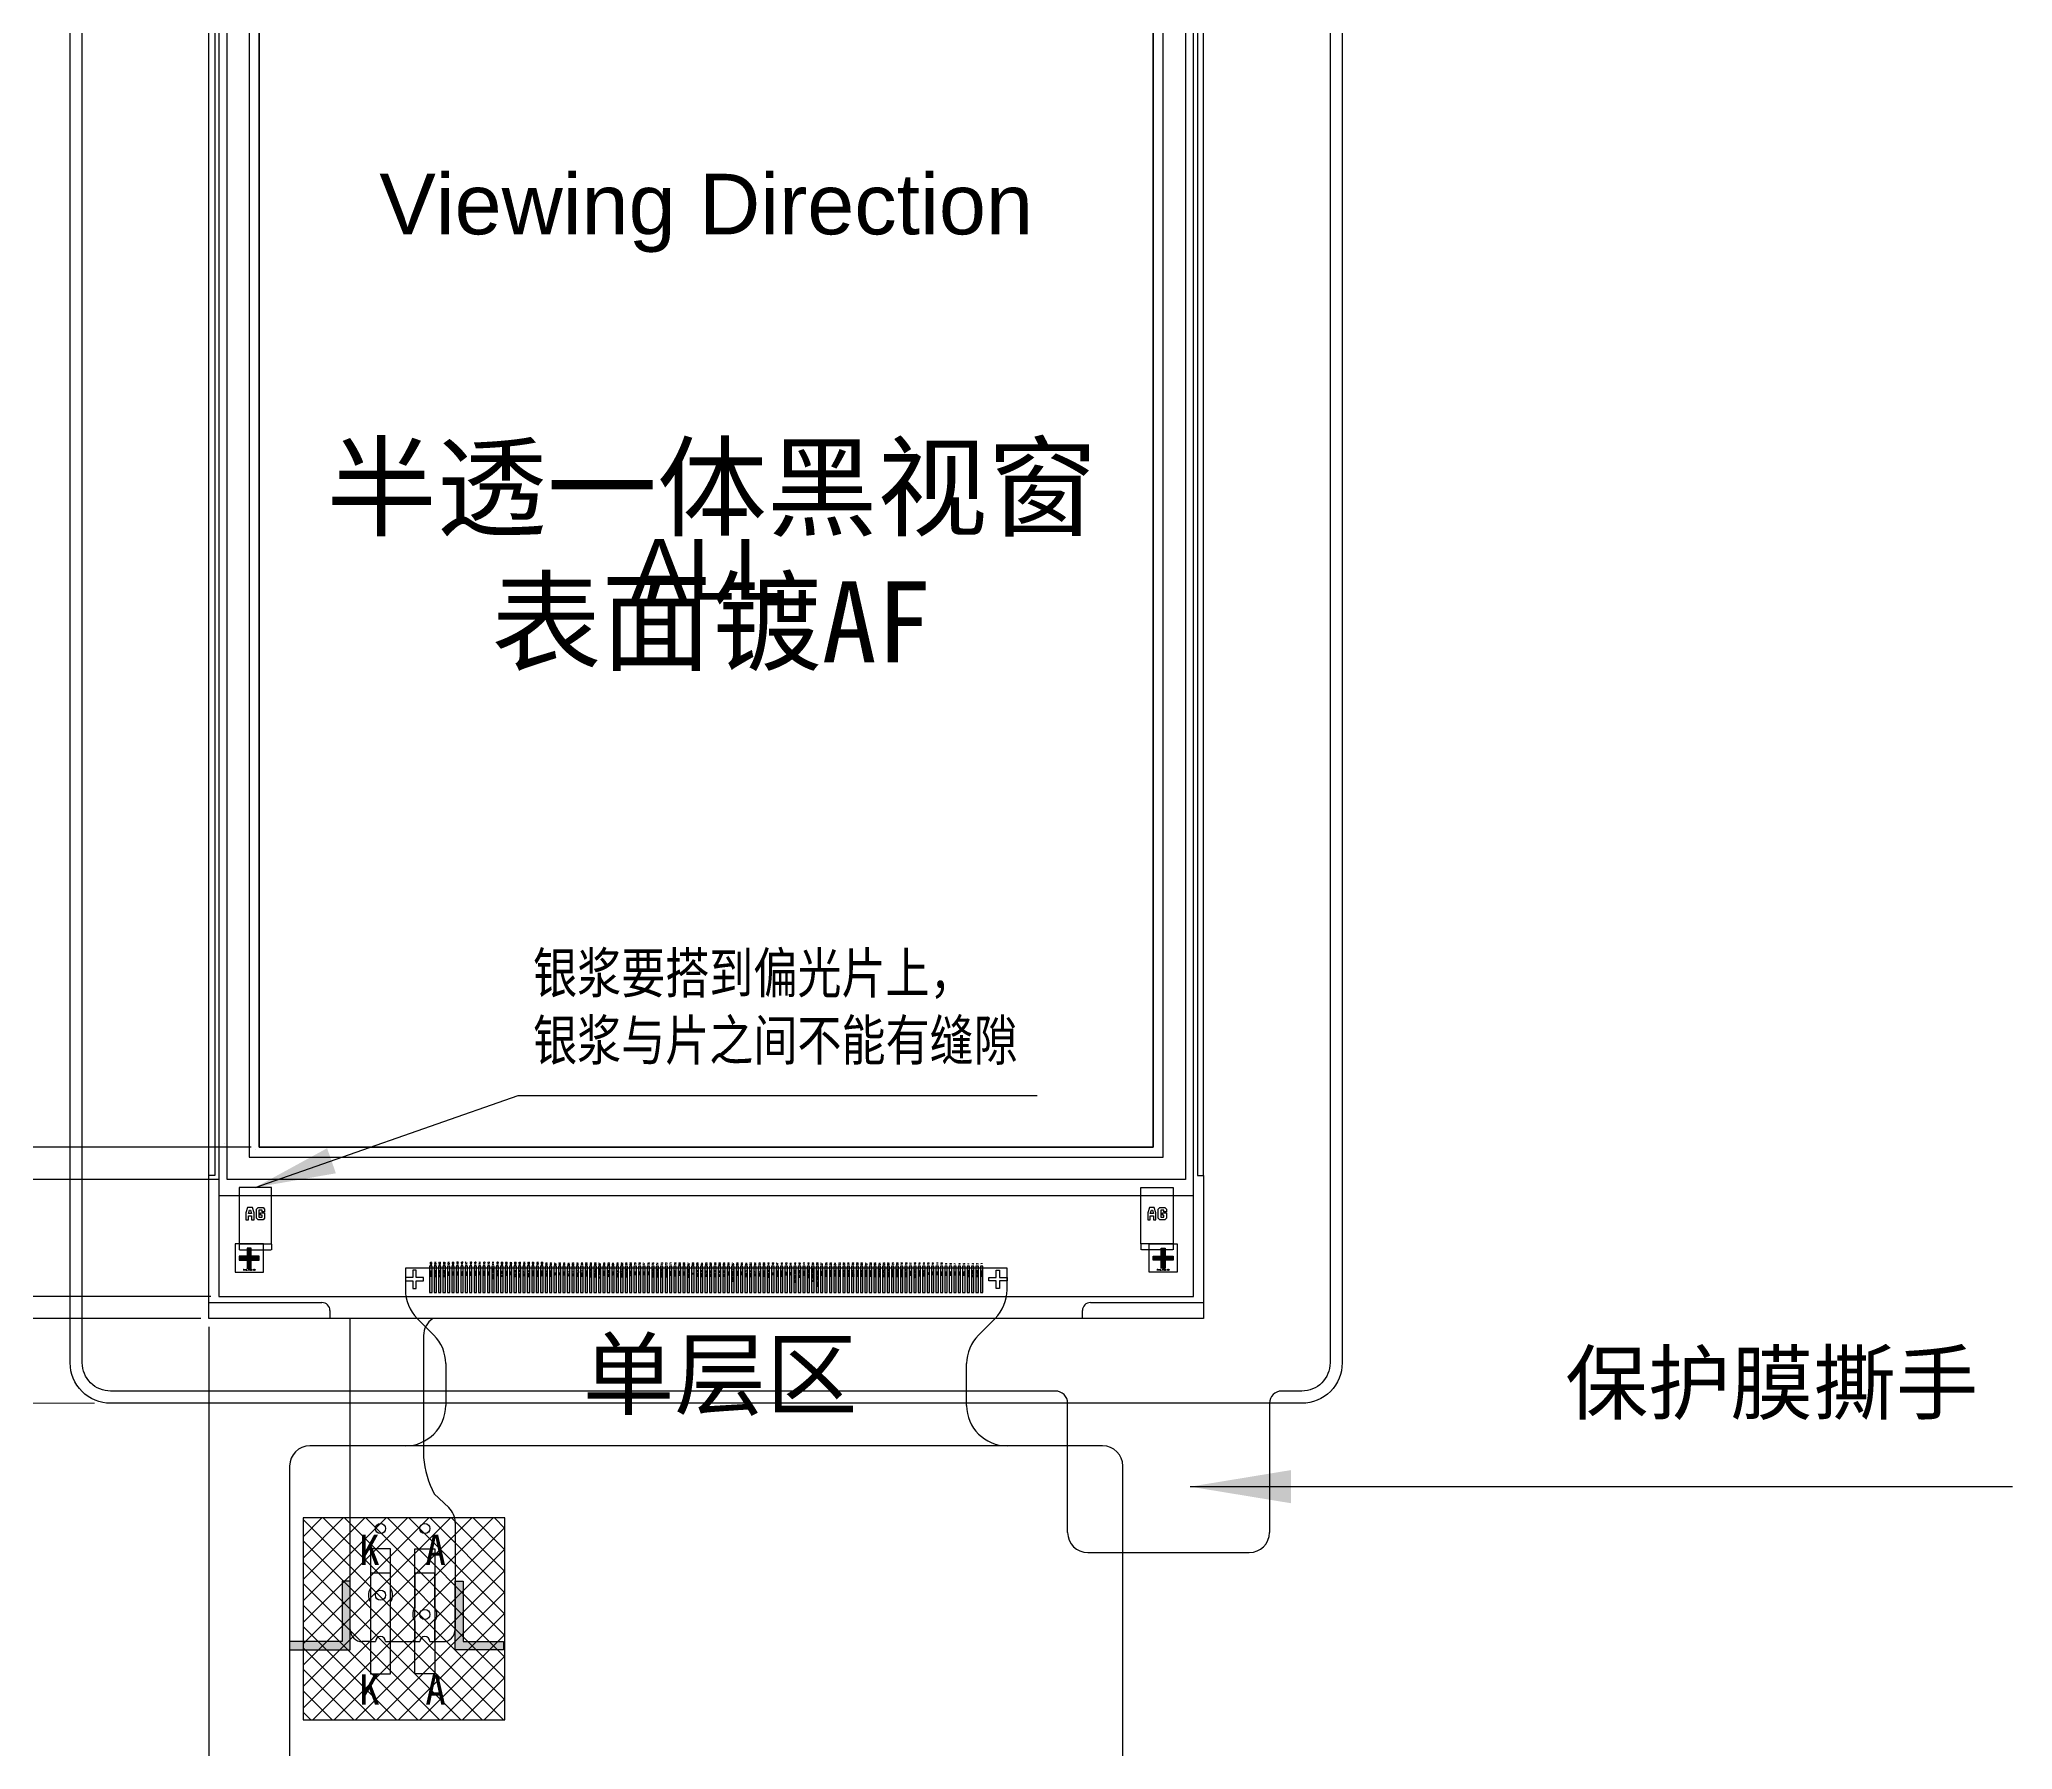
# Model space of a CAD drawing. Header units: millimetres. Extents: x 479 to 950, y -434 to -100.
# Drawn here: x 576.91 to 625.78, y -291.08 to -248.72 of the extents above; entities that cross this region are included whole.
import ezdxf

# ---------------------------------------------------------------- set-up
doc = ezdxf.new("R2010")
doc.units = ezdxf.units.MM
doc.header["$LTSCALE"] = 16.335
doc.header["$PDMODE"] = 3
doc.header["$PDSIZE"] = 0.3125
doc.layers.get('0').update_dxf_attribs({"linetype": 'CONTINUOUS'})
doc.layers.get('Defpoints').update_dxf_attribs({"linetype": 'CONTINUOUS'})
for name, color, linetype in [('2ITO.drawing', 5, 'CONTINUOUS'), ('B_47_M.drawing', 6, 'CONTINUOUS'), ('Baseline.drawing', 1, 'CONTINUOUS'), ('CF_line.drawing', 3, 'CONTINUOUS'), ('dim', 8, 'CONTINUOUS'), ('FPC', 33, 'CONTINUOUS'), ('FPC1', 30, 'CONTINUOUS'), ('GATE.drawing', 3, 'CONTINUOUS'), ('L122.drawing', 7, 'CONTINUOUS'), ('LCD', 5, 'CONTINUOUS'), ('TFT_line.drawing', 2, 'CONTINUOUS'), ('胶框', 7, 'CONTINUOUS'), ('鑫视界图框', 3, 'CONTINUOUS'), ('铁框', 142, 'CONTINUOUS')]:
    doc.layers.add(name, color=color, linetype=linetype)
doc.styles.add('Arial', font='arial.ttf', dxfattribs={"height": 3})
doc.styles.add('C-E02$0$RT', font='ROMANT.SHX')
doc.styles.get("Standard").update_dxf_attribs({"font": 'txt', "width": 0.8})
doc.styles.add('VIEW 2.5', font='', dxfattribs={"height": 2.5})
doc.styles.add('W0$254', font='simplex', dxfattribs={"width": 0.75})
doc.styles.add('宋体', font='')
doc.styles.add('宝明', font='simhei.ttf')
doc.styles.add('黑体', font='simhei.ttf')
doc.styles.get('VIEW 2.5').set_extended_font_data('SimSun')
doc.styles.get('宋体').set_extended_font_data('SimSun')
doc.dimstyles.new('ISO-25', dxfattribs={"dimtxt": 1.8, "dimasz": 2.5, "dimexe": 1.25, "dimexo": 0.625, "dimtad": 0, "dimtxsty": '宋体', "dimcen": 2.5, "dimclrd": 3, "dimclre": 3, "dimclrt": 7, "dimadec": 0, "dimazin": 0, "dimtfac": 1, "dimtmove": 0, "dimatfit": 3, "dimfxl": 1, "dimarcsym": 0})
doc.dimstyles.new('ISO-25$0', dxfattribs={"dimtxt": 1.8, "dimasz": 2, "dimexe": 0.2, "dimexo": 0.2, "dimtad": 0, "dimzin": 1, "dimdsep": 46, "dimtxsty": '宋体', "dimcen": 1.5, "dimclrd": 3, "dimclre": 3, "dimclrt": 7, "dimadec": 0, "dimazin": 0, "dimtp": 1.2, "dimtm": 1.2, "dimtfac": 1, "dimtmove": 0, "dimatfit": 3, "dimfxl": 1, "dimtolj": 1, "dimarcsym": 0})
doc.dimstyles.new('STANDARD 03$0', dxfattribs={"dimscale": 0, "dimtxt": 1.5, "dimasz": 1.3, "dimexe": 0.8, "dimexo": 0.5, "dimgap": 0.5, "dimtad": 1, "dimzin": 0, "dimdsep": 46, "dimtxsty": 'C-E02$0$RT', "dimcen": 1, "dimclrd": 3, "dimclre": 3, "dimclrt": 3, "dimadec": 0, "dimazin": 0, "dimtfac": 1, "dimtmove": 0, "dimatfit": 3, "dimfxl": 1, "dimtolj": 1, "dimtzin": 0, "dimlwd": -1, "dimarcsym": 0})
doc.dimstyles.new('VIEW 2.5', dxfattribs={"dimtxt": 1, "dimasz": 1, "dimexe": 0.5, "dimexo": 0.2, "dimgap": 0.09, "dimtad": 1, "dimdsep": 46, "dimtxsty": 'VIEW 2.5', "dimcen": 0.09, "dimclrd": 256, "dimclre": 256, "dimclrt": 256, "dimadec": 0, "dimazin": 0, "dimtp": 0.01, "dimtm": 0.01, "dimtfac": 0.6, "dimtmove": 0, "dimatfit": 0, "dimfxl": 1, "dimtolj": 1, "dimtzin": 0, "dimarcsym": 0})

# ---------------------------------------------------------------- blocks, each defined once
blk = doc.blocks.new('fpc_bump')
at = {"linetype": 'Continuous'}
h = blk.add_hatch(dxfattribs=at)
h.set_pattern_fill('DOTS', color=3, scale=0.1)
h.set_pattern_definition([(0, (0, 0), (0.003125, 0.00625), [0, -0.00625])])
h.paths.add_polyline_path([(0, 0), (0.06, 0), (0.06, 0.65), (0, 0.65)])
at = {"layer": 'TFT_line.drawing', "color": 3}
blk.add_lwpolyline([(0, 0), (0.06, 0), (0.06, 0.65), (0, 0.65), (0, 0)], close=True, dxfattribs=at)
blk = doc.blocks.new('zw$14AC')
at = {"linetype": 'Continuous'}
h = blk.add_hatch(color=4, dxfattribs=at)
h.dxf.hatch_style = 1
h.paths.add_polyline_path([(-11.567, -39.156), (-11.567, -39.256), (-11.367, -39.256), (-11.367, -39.456), (-11.267, -39.456), (-11.267, -39.256), (-11.067, -39.256), (-11.067, -39.156), (-11.267, -39.156), (-11.267, -38.956), (-11.367, -38.956), (-11.367, -39.156)])
h = blk.add_hatch(color=4, dxfattribs=at)
h.dxf.hatch_style = 1
h.paths.add_polyline_path([(11.067, -39.256), (11.067, -39.156), (11.267, -39.156), (11.267, -38.956), (11.367, -38.956), (11.367, -39.156), (11.567, -39.156), (11.567, -39.256), (11.367, -39.256), (11.367, -39.456), (11.267, -39.456), (11.267, -39.256)])
at = {"color": 4, "linetype": 'Continuous'}
for p, q in [((6.792, -37.656), (6.897, -37.656)), ((-12.067, -38.155), (-12.067, -38.155))]:
    blk.add_line(p, q, dxfattribs=at)
at = {"color": 2, "linetype": 'Continuous'}
for p, q in [((-11.567, -38.857), (-11.567, -39.003)), ((-11.557, -39.002), (-10.777, -39.002)), ((-10.767, -38.857), (-10.767, -39.003)), ((10.767, -38.857), (10.767, -39.003)), ((11.557, -39.002), (10.777, -39.002)), ((11.567, -38.857), (11.567, -39.003))]:
    blk.add_line(p, q, dxfattribs=at)
for points in [[(-11.337, -38.256), (-11.337, -38.163), (-11.257, -38.163), (-11.257, -38.256), (-11.197, -38.256), (-11.197, -38.088), (-11.237, -37.956), (-11.357, -37.956), (-11.397, -38.088), (-11.397, -38.256)], [(-11.31, -38.016), (-11.284, -38.016), (-11.258, -38.103), (-11.335, -38.103), (-11.31, -38.016), (-11.284, -38.016), (-11.258, -38.103), (-11.335, -38.103)], [(-11.037, -38.146), (-11.037, -38.086), (-10.937, -38.086), (-10.937, -38.218), (-10.975, -38.256), (-11.099, -38.256), (-11.137, -38.218), (-11.137, -37.994), (-11.099, -37.956), (-10.975, -37.956), (-10.937, -37.994), (-10.937, -38.056), (-10.997, -38.056), (-10.997, -38.018), (-10.999, -38.016), (-11.075, -38.016), (-11.077, -38.018), (-11.077, -38.194), (-11.075, -38.196), (-10.999, -38.196), (-10.997, -38.194), (-10.997, -38.146)], [(10.997, -38.256), (10.997, -38.163), (11.077, -38.163), (11.077, -38.256), (11.137, -38.256), (11.137, -38.088), (11.097, -37.956), (10.977, -37.956), (10.937, -38.088), (10.937, -38.256)], [(11.024, -38.016), (11.05, -38.016), (11.075, -38.103), (10.998, -38.103), (11.024, -38.016), (11.05, -38.016), (11.075, -38.103), (10.998, -38.103)], [(11.297, -38.146), (11.297, -38.086), (11.397, -38.086), (11.397, -38.218), (11.359, -38.256), (11.235, -38.256), (11.197, -38.218), (11.197, -37.994), (11.235, -37.956), (11.359, -37.956), (11.397, -37.994), (11.397, -38.056), (11.337, -38.056), (11.337, -38.018), (11.335, -38.016), (11.259, -38.016), (11.257, -38.018), (11.257, -38.194), (11.259, -38.196), (11.335, -38.196), (11.337, -38.194), (11.337, -38.146)]]:
    blk.add_lwpolyline(points, close=True, dxfattribs=at)
at = {"color": 4}
for points in [[(6.898, -37.666), (6.894, -37.666), (6.896, -37.656)], [(-12.057, -38.154), (-12.057, -38.158), (-12.067, -38.156)]]:
    blk.add_solid(points, dxfattribs=at)
at = {"color": 2}
for points in [[(-11.557, -39), (-11.557, -39.004), (-11.567, -39.002)], [(-10.777, -39.004), (-10.777, -39), (-10.767, -39.002)], [(10.777, -39.004), (10.777, -39), (10.767, -39.002)], [(11.557, -39), (11.557, -39.004), (11.567, -39.002)]]:
    blk.add_solid(points, dxfattribs=at)
at = {"layer": '2ITO.drawing', "color": 2}
for points in [[(-11.567, -38.856), (-10.767, -38.856), (-10.767, -37.456), (-11.567, -37.456)], [(11.567, -38.856), (10.767, -38.856), (10.767, -37.456), (11.567, -37.456)]]:
    blk.add_lwpolyline(points, close=True, dxfattribs=at)
at = {"layer": 'B_47_M.drawing', "color": 4}
for p, q in [((-11.917, -36.363), (-11.917, -36.363)), ((-11.15, -36.511), (-11.15, -36.511))]:
    blk.add_line(p, q, dxfattribs=at)
at = {"layer": 'Baseline.drawing', "color": 4}
blk.add_line((-11.067, -36.456), (-11.067, -36.456), dxfattribs=at)
for points in [[(0, 36.456), (11.067, 36.456), (11.067, -36.456), (11.067, 36.456), (-11.067, 36.456), (-11.067, -36.456), (-11.067, 36.456)], [(11.067, -36.456), (-11.067, -36.456)]]:
    blk.add_lwpolyline(points, close=True, dxfattribs=at)
at = {"layer": 'CF_line.drawing', "color": 4}
blk.add_line((-12.067, -37.656), (-12.067, -37.656), dxfattribs=at)
blk.add_lwpolyline([(12.067, -37.656), (12.067, 37.456), (-12.067, 37.456), (-12.067, -37.656)], close=True, dxfattribs=at)
at = {"layer": 'dim', "color": 6}
blk.add_lwpolyline([(11.867, -37.256), (-11.867, -37.256), (-11.867, 37.256), (11.867, 37.256)], close=True, dxfattribs=at)
at = {"layer": 'GATE.drawing', "color": 2}
blk.add_line((-11.267, -38.956), (-11.267, -38.956), dxfattribs=at)
at = {"layer": 'GATE.drawing', "color": 4}
blk.add_line((11.267, -38.956), (11.267, -38.956), dxfattribs=at)
at = {"layer": 'GATE.drawing', "color": 1}
blk.add_line((6.64, -39.856), (6.64, -39.856), dxfattribs=at)
at = {"layer": 'GATE.drawing', "color": 4}
for points in [[(-11.267, -38.956), (-11.367, -38.956), (-11.367, -39.156), (-11.567, -39.156), (-11.567, -39.256), (-11.367, -39.256), (-11.367, -39.456), (-11.267, -39.456), (-11.267, -39.256), (-11.067, -39.256), (-11.067, -39.156), (-11.267, -39.156)], [(11.267, -38.956), (11.367, -38.956), (11.367, -39.156), (11.567, -39.156), (11.567, -39.256), (11.367, -39.256), (11.367, -39.456), (11.267, -39.456), (11.267, -39.256), (11.067, -39.256), (11.067, -39.156), (11.267, -39.156)]]:
    blk.add_lwpolyline(points, close=True, dxfattribs=at)
at = {"layer": 'TFT_line.drawing', "color": 4}
for p, q in [((-11.667, -39.556), (-11.667, -39.556)), ((11.667, -39.556), (11.667, -39.556)), ((-12.067, -40.156), (-12.067, -40.156))]:
    blk.add_line(p, q, dxfattribs=at)
at = {"layer": 'TFT_line.drawing', "color": 1}
for p, q in [((-6.35, -39.406), (-6.41, -39.406)), ((-6.41, -39.406), (-6.41, -40.056)), ((-6.35, -40.056), (-6.35, -39.406)), ((-6.02, -39.406), (-6.08, -39.406)), ((-6.08, -39.406), (-6.08, -40.056)), ((-6.02, -40.056), (-6.02, -39.406)), ((-5.91, -39.406), (-5.97, -39.406)), ((-5.97, -39.406), (-5.97, -40.056)), ((-5.91, -40.056), (-5.91, -39.406)), ((-5.8, -39.406), (-5.86, -39.406)), ((-5.86, -39.406), (-5.86, -40.056)), ((-5.8, -40.056), (-5.8, -39.406)), ((5.86, -39.406), (5.8, -39.406)), ((5.8, -39.406), (5.8, -40.056)), ((5.86, -40.056), (5.86, -39.406)), ((5.97, -39.406), (5.91, -39.406)), ((5.91, -39.406), (5.91, -40.056)), ((5.97, -40.056), (5.97, -39.406)), ((6.08, -39.406), (6.02, -39.406)), ((6.02, -39.406), (6.02, -40.056)), ((6.08, -40.056), (6.08, -39.406)), ((6.41, -39.406), (6.35, -39.406)), ((6.35, -39.406), (6.35, -40.056)), ((6.41, -40.056), (6.41, -39.406)), ((-6.41, -40.056), (-6.41, -40.056)), ((-6.41, -40.056), (-6.35, -40.056)), ((-6.08, -40.056), (-6.08, -40.056)), ((-6.08, -40.056), (-6.02, -40.056)), ((-5.97, -40.056), (-5.97, -40.056)), ((-5.97, -40.056), (-5.91, -40.056)), ((-5.86, -40.056), (-5.86, -40.056)), ((-5.86, -40.056), (-5.8, -40.056)), ((5.8, -40.056), (5.8, -40.056)), ((5.8, -40.056), (5.86, -40.056)), ((5.91, -40.056), (5.91, -40.056)), ((5.91, -40.056), (5.97, -40.056)), ((6.02, -40.056), (6.02, -40.056)), ((6.02, -40.056), (6.08, -40.056)), ((6.35, -40.056), (6.41, -40.056))]:
    blk.add_line(p, q, dxfattribs=at)
at = {"layer": 'TFT_line.drawing', "color": 4}
for points in [[(12.067, -40.156), (12.067, 37.456), (-12.067, 37.456), (-12.067, -40.156)], [(-11.667, -39.556), (-10.967, -39.556), (-10.967, -38.856), (-11.667, -38.856)], [(11.667, -39.556), (10.967, -39.556), (10.967, -38.856), (11.667, -38.856)]]:
    blk.add_lwpolyline(points, close=True, dxfattribs=at)
at = {"layer": 'TFT_line.drawing', "color": 3}
for points in [[(-7, -39.688), (-7.182, -39.688), (-7.182, -39.506), (-7.267, -39.506), (-7.267, -39.688), (-7.45, -39.688), (-7.45, -39.773), (-7.267, -39.773), (-7.267, -39.956), (-7.182, -39.956), (-7.182, -39.773), (-7, -39.773), (-7, -39.688)], [(7, -39.688), (7.182, -39.688), (7.182, -39.506), (7.267, -39.506), (7.267, -39.688), (7.45, -39.688), (7.45, -39.773), (7.267, -39.773), (7.267, -39.956), (7.182, -39.956), (7.182, -39.773), (7, -39.773), (7, -39.688)]]:
    blk.add_lwpolyline(points, close=True, dxfattribs=at)
at = {"color": 1, "row_count": 1, "column_spacing": 0.11}
for p, column_count, row_spacing in [((-6.85, -40.056), 4, 0.601), ((-6.3, -40.056), 2, 1.0505), ((-5.75, -40.056), 105, 0.601), ((6.13, -40.056), 2, 1.0505)]:
    blk.add_blockref('fpc_bump', p, dxfattribs=dict(at, column_count=column_count, row_spacing=row_spacing))
at = {"layer": 'TFT_line.drawing', "color": 1, "row_count": 1, "column_count": 4, "row_spacing": 0.601, "column_spacing": 0.11}
blk.add_blockref('fpc_bump', (6.46, -40.056), dxfattribs=at)
at = {"layer": 'L122.drawing', "color": 1, "style": 'W0$254', "width": 0.75}
for s, p in [('DUMMY', (-6.801, -39.671)), ('125', (-6.797, -39.389)), ('Ag_GND', (-6.697, -39.682)), ('124', (-6.687, -39.39)), ('Ag_GND', (-6.584, -39.682)), ('123', (-6.577, -39.389)), ('Ag_GND', (-6.475, -39.682)), ('122', (-6.467, -39.389)), ('NULL', (-6.359, -39.647)), ('121', (-6.357, -39.383)), ('GND', (-6.248, -39.635)), ('120', (-6.247, -39.389)), ('GND', (-6.138, -39.635)), ('119', (-6.137, -39.386)), ('NULL', (-6.032, -39.647)), ('118', (-6.027, -39.387)), ('NULL', (-5.922, -39.647)), ('117', (-5.917, -39.387)), ('NULL', (-5.812, -39.647)), ('116', (-5.807, -39.386)), ('115', (-5.697, -39.387)), ('VSSD', (-5.695, -39.647)), ('114', (-5.587, -39.387)), ('VDD', (-5.584, -39.634)), ('113', (-5.477, -39.387)), ('VSSD', (-5.474, -39.647)), ('112', (-5.367, -39.387)), ('VDDI', (-5.364, -39.639)), ('WORK_MODE', (-5.259, -39.732)), ('111', (-5.257, -39.38)), ('110', (-5.147, -39.387)), ('IM<1>', (-5.143, -39.654)), ('109', (-5.037, -39.389)), ('TS_SEL', (-5.035, -39.675)), ('108', (-4.927, -39.389)), ('VSSD', (-4.923, -39.647)), ('107', (-4.817, -39.389)), ('VDD', (-4.812, -39.634)), ('106', (-4.707, -39.389)), ('VCG_TP', (-4.704, -39.679)), ('105', (-4.597, -39.389)), ('VREF_TP', (-4.594, -39.69)), ('104', (-4.487, -39.39)), ('VCI_C', (-4.484, -39.657)), ('103', (-4.377, -39.389)), ('VSSA_2', (-4.374, -39.68)), ('102', (-4.267, -39.389)), ('VGLO1', (-4.261, -39.655)), ('101', (-4.157, -39.383)), ('DUMMY', (-4.151, -39.671)), ('100', (-4.047, -39.389)), ('VGHO1', (-4.041, -39.659)), ('99', (-3.937, -39.377)), ('VGH_R', (-3.932, -39.667)), ('98', (-3.827, -39.378)), ('DUMMY', (-3.82, -39.671)), ('97', (-3.717, -39.378)), ('VGL', (-3.71, -39.632)), ('96', (-3.607, -39.377)), ('VGL', (-3.599, -39.632)), ('VDDI', (-3.502, -39.639)), ('95', (-3.497, -39.378)), ('94', (-3.387, -39.379)), ('VCI_A', (-3.381, -39.658)), ('93', (-3.277, -39.378)), ('VCI_A', (-3.27, -39.658)), ('92', (-3.167, -39.378)), ('VSSA_1', (-3.16, -39.674)), ('VSSA_1', (-3.062, -39.674)), ('91', (-3.057, -39.372)), ('90', (-2.947, -39.378)), ('VREFN', (-2.938, -39.66)), ('89', (-2.837, -39.377)), ('GPIO<7>', (-2.837, -39.686)), ('88', (-2.727, -39.378)), ('GPIO<6>', (-2.717, -39.686)), ('RF_CHECK', (-2.618, -39.709)), ('87', (-2.617, -39.378)), ('VSSD', (-2.509, -39.647)), ('86', (-2.507, -39.377)), ('85', (-2.397, -39.378)), ('VFLASH', (-2.386, -39.674)), ('84', (-2.287, -39.379)), ('VSP', (-2.276, -39.633)), ('83', (-2.177, -39.378)), ('VSSA_2', (-2.168, -39.68)), ('82', (-2.067, -39.378)), ('GPIO<5>', (-2.055, -39.686)), ('81', (-1.957, -39.372)), ('GPIO<4>', (-1.945, -39.686)), ('VCOM', (-1.855, -39.651)), ('80', (-1.847, -39.378)), ('VDD', (-1.745, -39.634)), ('79', (-1.737, -39.377)), ('VSN', (-1.634, -39.633)), ('78', (-1.627, -39.378)), ('VDN', (-1.524, -39.634)), ('77', (-1.517, -39.378)), ('VDN', (-1.414, -39.634)), ('76', (-1.407, -39.377)), ('GPIO<3>', (-1.303, -39.686)), ('75', (-1.297, -39.378)), ('GPIO<2>', (-1.193, -39.686)), ('74', (-1.187, -39.379)), ('GPIO<1>', (-1.083, -39.683)), ('73', (-1.077, -39.378)), ('GPIO<0>', (-0.972, -39.686)), ('72', (-0.967, -39.378)), ('RSTN', (-0.862, -39.647)), ('71', (-0.857, -39.372)), ('IM<0>', (-0.752, -39.657)), ('70', (-0.747, -39.378)), ('VSSD', (-0.641, -39.647)), ('69', (-0.637, -39.377)), ('VDDI', (-0.531, -39.639)), ('68', (-0.527, -39.378)), ('LED_PWM', (-0.423, -39.696)), ('67', (-0.417, -39.378)), ('TE', (-0.31, -39.617)), ('66', (-0.307, -39.377)), ('VDDI_M', (-0.202, -39.673)), ('65', (-0.197, -39.378)), ('VSSA_M', (-0.092, -39.682)), ('64', (-0.087, -39.379)), ('HS_CP', (0.019, -39.667)), ('63', (0.023, -39.378)), ('HS_CN', (0.129, -39.667)), ('62', (0.133, -39.378)), ('VSSA_M', (0.239, -39.682)), ('61', (0.243, -39.372)), ('HS_DP', (0.349, -39.667)), ('60', (0.353, -39.378)), ('HS_DN', (0.46, -39.667)), ('59', (0.463, -39.377)), ('VDDI', (0.572, -39.639)), ('58', (0.573, -39.378)), ('VCOM_PASS_L', (0.68, -39.799)), ('57', (0.683, -39.378)), ('56', (0.793, -39.377)), ('VSSD', (0.793, -39.647)), ('55', (0.903, -39.378)), ('VDD', (0.903, -39.634)), ('VSSA_2', (1.011, -39.68)), ('54', (1.013, -39.379)), ('VSSA_C', (1.122, -39.681)), ('53', (1.123, -39.378)), ('VCI_C', (1.232, -39.657)), ('52', (1.233, -39.378)), ('VGH_L', (1.342, -39.665)), ('51', (1.343, -39.372)), ('50', (1.453, -39.378)), ('DUMMY', (1.454, -39.671)), ('49', (1.563, -39.377)), ('VDDA_TP', (1.563, -39.694)), ('48', (1.673, -39.378)), ('VGL', (1.675, -39.632)), ('47', (1.783, -39.378)), ('DUMMY', (1.785, -39.671)), ('46', (1.893, -39.377)), ('DUMMY', (1.896, -39.671)), ('45', (2.003, -39.378)), ('CSX', (2.006, -39.634)), ('44', (2.113, -39.379)), ('SCL', (2.116, -39.632)), ('DIN_SDA_DUAL', (2.219, -39.813)), ('43', (2.223, -39.378)), ('42', (2.333, -39.378)), ('DIN_SDA', (2.335, -39.689)), ('41', (2.443, -39.372)), ('VSSD', (2.447, -39.647)), ('40', (2.553, -39.378)), ('VDDI_DRV', (2.556, -39.703)), ('DE_QSPI_DIN3', (2.656, -39.79)), ('39', (2.663, -39.377)), ('VSYNC_QSPI_DIN2', (2.768, -39.922)), ('38', (2.773, -39.378)), ('37', (2.883, -39.378)), ('PCLK', (2.888, -39.647)), ('36', (2.993, -39.377)), ('HSYNC', (2.999, -39.665)), ('35', (3.103, -39.378)), ('DB<0>', (3.109, -39.664)), ('34', (3.213, -39.379)), ('DB<1>', (3.219, -39.662)), ('33', (3.323, -39.378)), ('DB<2>', (3.33, -39.664)), ('32', (3.433, -39.378)), ('DB<3>', (3.44, -39.664)), ('31', (3.543, -39.372)), ('DB<4>', (3.55, -39.664)), ('30', (3.653, -39.378)), ('DB<5>', (3.661, -39.664)), ('29', (3.763, -39.377)), ('DB<6>', (3.771, -39.664)), ('28', (3.873, -39.378)), ('DB<7>', (3.881, -39.664)), ('27', (3.983, -39.378)), ('DB<8>', (3.988, -39.664)), ('26', (4.093, -39.377)), ('DB<9>', (4.099, -39.664)), ('25', (4.203, -39.378)), ('DB<10>', (4.209, -39.676)), ('DB<11>', (4.306, -39.673)), ('24', (4.313, -39.379)), ('23', (4.423, -39.378)), ('DB<12>', (4.43, -39.676)), ('22', (4.533, -39.378)), ('DB<13>', (4.54, -39.676)), ('DB<14>', (4.638, -39.676)), ('21', (4.643, -39.372)), ('DB<15>', (4.749, -39.676)), ('20', (4.753, -39.378)), ('DB<16>', (4.859, -39.676)), ('19', (4.863, -39.374)), ('DB<17>', (4.971, -39.676)), ('18', (4.973, -39.375)), ('17', (5.083, -39.375)), ('VSSD', (5.084, -39.647)), ('VDDI_DRV', (5.191, -39.703)), ('16', (5.193, -39.374)), ('15', (5.303, -39.375)), ('IM<2>', (5.305, -39.657)), ('IM<3>', (5.406, -39.657)), ('14', (5.413, -39.376)), ('13', (5.523, -39.375)), ('RS', (5.524, -39.619)), ('12', (5.633, -39.375)), ('VPP', (5.634, -39.634)), ('VDD', (5.739, -39.634)), ('11', (5.743, -39.369)), ('NULL', (5.85, -39.647)), ('10', (5.853, -39.375)), ('NULL', (5.96, -39.647)), ('9', (5.963, -39.363)), ('NULL', (6.07, -39.647)), ('8', (6.073, -39.364)), ('GND', (6.179, -39.635)), ('7', (6.183, -39.364)), ('GND', (6.289, -39.635)), ('6', (6.293, -39.363)), ('NULL', (6.4, -39.647)), ('5', (6.403, -39.364)), ('Ag_GND', (6.503, -39.682)), ('4', (6.513, -39.364)), ('Ag_GND', (6.612, -39.682)), ('3', (6.623, -39.364)), ('Ag_GND', (6.724, -39.682)), ('2', (6.733, -39.364)), ('DUMMY', (6.842, -39.671)), ('1', (6.843, -39.357))]:
    blk.add_text(s, height=0.04, rotation=90, dxfattribs=at).set_placement(p)
at = {"layer": 'LCD', "color": 4, "char_height": 1.5, "attachment_point": 5, "style": '黑体'}
for s, insert, width in [('{\\fArial|b0|i0|c0|p34;Viewing Direction}', (0, -13.325), 44.63061), ('{\\fArial|b0|i0|c0|p34;ALL}', (0, -22.147), 5.44444)]:
    blk.add_mtext(s, dxfattribs=dict(at, insert=insert, width=width))
at = {"layer": 'TFT_line.drawing', "color": 4, "style": 'W0$254', "width": 0.75}
for p in [(-11.467, -39.51), (11.167, -39.51)]:
    blk.add_text('PANEL PROC KEY', height=0.03, dxfattribs=at).set_placement(p)
blk = doc.blocks.new('zw$F10D')
at = {"layer": 'Baseline.drawing', "color": 7}
blk.add_line((-11.067, -36.456), (-11.067, -36.456), dxfattribs=at)
at = {"layer": 'CF_line.drawing', "color": 7}
blk.add_line((-12.067, -37.656), (-12.067, -37.656), dxfattribs=at)
at = {"layer": '胶框', "color": 7}
for p, q in [((-12.317, -40.306), (-9.517, -40.306)), ((-9.317, -40.506), (-9.317, -40.706)), ((9.317, -40.706), (9.317, -40.506)), ((9.517, -40.306), (12.317, -40.306))]:
    blk.add_line(p, q, dxfattribs=at)
blk.add_lwpolyline([(12.317, -37.156), (12.317, -40.706), (-12.317, -40.706), (-12.317, -37.156)], dxfattribs=at)
for centre, start, end in [((-9.517, -40.506), 0, 90), ((9.517, -40.506), 90, 180)]:
    blk.add_arc(centre, 0.2, start, end, dxfattribs=at)
at = {"layer": '铁框', "color": 7}
for points in [[(-12.167, -37.156), (-12.317, -37.156), (-12.317, 37.706), (-12.167, 37.706)], [(12.317, 37.706), (12.167, 37.706), (12.167, -37.156), (12.317, -37.156)]]:
    blk.add_lwpolyline(points, close=True, dxfattribs=at)
blk = doc.blocks.new('*D11')
at = {"layer": 'Defpoints', "color": 0}
for p in [(565.656, -280.405), (581.107, -280.405), (587.374, -316.055)]:
    blk.add_point(p, dxfattribs=at)
at = {"layer": 'dim', "color": 3, "lineweight": -2}
for p, q in [((580.907, -280.405), (565.456, -280.405)), ((565.656, -282.405), (565.656, -291.325)), ((565.656, -314.055), (565.656, -305.135)), ((587.174, -316.055), (565.456, -316.055))]:
    blk.add_line(p, q, dxfattribs=at)
at = {"layer": 'dim', "color": 3}
for points in [[(565.323, -282.405), (565.99, -282.405), (565.656, -280.405)], [(565.323, -314.055), (565.99, -314.055), (565.656, -316.055)]]:
    blk.add_solid(points, dxfattribs=at)
at = {"layer": 'dim', "color": 7, "insert": (565.656, -298.23), "char_height": 1.8, "attachment_point": 5, "rotation": 90, "style": '宋体'}
blk.add_mtext('\\A1;35.65%%P0.5', dxfattribs=at)
blk = doc.blocks.new('*D12')
at = {"layer": 'Defpoints', "color": 0}
for p in [(581.107, -280.405), (587.174, -315.855), (581.107, -321.058)]:
    blk.add_point(p, dxfattribs=at)
at = {"layer": 'dim', "color": 3, "lineweight": -2}
for p, q in [((581.107, -280.605), (581.107, -321.258)), ((587.174, -316.055), (587.174, -321.258)), ((581.107, -321.058), (579.107, -321.058)), ((585.174, -321.058), (583.107, -321.058))]:
    blk.add_line(p, q, dxfattribs=at)
at = {"layer": 'dim', "color": 3}
for points in [[(583.107, -320.725), (583.107, -321.392), (581.107, -321.058)], [(585.174, -320.725), (585.174, -321.392), (587.174, -321.058)]]:
    blk.add_solid(points, dxfattribs=at)
at = {"layer": 'dim', "color": 7, "insert": (572.187, -321.058), "char_height": 1.8, "attachment_point": 5, "style": '宋体'}
blk.add_mtext('\\A1;6.07%%P0.35', dxfattribs=at)
blk = doc.blocks.new('*D26')
at = {"layer": 'Defpoints', "color": 0}
for p in [(582.357, -203.243), (567.115, -276.155), (582.357, -276.155)]:
    blk.add_point(p, dxfattribs=at)
at = {"layer": 'dim', "color": 3, "lineweight": -2}
for p, q in [((582.157, -203.243), (566.915, -203.243)), ((567.115, -205.243), (567.115, -233.372)), ((567.115, -274.155), (567.115, -246.026)), ((582.157, -276.155), (566.915, -276.155))]:
    blk.add_line(p, q, dxfattribs=at)
at = {"layer": 'dim', "color": 3}
for points in [[(566.781, -205.243), (567.448, -205.243), (567.115, -203.243)], [(566.781, -274.155), (567.448, -274.155), (567.115, -276.155)]]:
    blk.add_solid(points, dxfattribs=at)
at = {"layer": 'dim', "color": 7, "insert": (567.115, -239.699), "char_height": 1.8, "attachment_point": 5, "rotation": 90, "style": '宋体'}
blk.add_mtext('\\A1;AA 72.912', dxfattribs=at)
blk = doc.blocks.new('*D20')
at = {"layer": 'Defpoints', "color": 0}
for p in [(563.531, -202.443), (581.557, -202.443), (581.557, -276.955)]:
    blk.add_point(p, dxfattribs=at)
at = {"layer": 'dim', "color": 3, "lineweight": -2}
for p, q in [((581.357, -202.443), (563.331, -202.443)), ((563.531, -204.443), (563.531, -233.443)), ((563.531, -274.955), (563.531, -245.955)), ((581.357, -276.955), (563.331, -276.955))]:
    blk.add_line(p, q, dxfattribs=at)
at = {"layer": 'dim', "color": 3}
for points in [[(563.198, -204.443), (563.865, -204.443), (563.531, -202.443)], [(563.198, -274.955), (563.865, -274.955), (563.531, -276.955)]]:
    blk.add_solid(points, dxfattribs=at)
at = {"layer": 'dim', "color": 7, "insert": (563.531, -239.699), "char_height": 1.8, "attachment_point": 5, "rotation": 90, "style": '宋体'}
blk.add_mtext('\\A1;POL 74.51', dxfattribs=at)
blk = doc.blocks.new('*D21')
at = {"layer": 'Defpoints', "color": 0}
for p in [(581.357, -202.243), (560.168, -279.855), (581.357, -279.855)]:
    blk.add_point(p, dxfattribs=at)
at = {"layer": 'dim', "color": 3, "lineweight": -2}
for p, q in [((581.157, -202.243), (559.968, -202.243)), ((560.168, -204.243), (560.168, -234.109)), ((560.168, -277.855), (560.168, -247.989)), ((581.157, -279.855), (559.968, -279.855))]:
    blk.add_line(p, q, dxfattribs=at)
at = {"layer": 'dim', "color": 3}
for points in [[(559.834, -204.243), (560.501, -204.243), (560.168, -202.243)], [(559.834, -277.855), (560.501, -277.855), (560.168, -279.855)]]:
    blk.add_solid(points, dxfattribs=at)
at = {"layer": 'dim', "color": 7, "insert": (560.168, -241.049), "char_height": 1.8, "attachment_point": 5, "rotation": 90, "style": '宋体'}
blk.add_mtext('\\A1;LCD 77.612', dxfattribs=at)
blk = doc.blocks.new('*D27')
at = {"layer": 'Defpoints', "color": 0}
for p in [(557.097, -201.993), (581.107, -201.993), (581.107, -280.405)]:
    blk.add_point(p, dxfattribs=at)
at = {"layer": 'dim', "color": 3, "lineweight": -2}
for p, q in [((580.907, -201.993), (556.897, -201.993)), ((557.097, -203.993), (557.097, -231.665)), ((557.097, -278.405), (557.097, -250.734)), ((580.907, -280.405), (556.897, -280.405))]:
    blk.add_line(p, q, dxfattribs=at)
at = {"layer": 'dim', "color": 3}
for points in [[(556.763, -203.993), (557.43, -203.993), (557.097, -201.993)], [(556.763, -278.405), (557.43, -278.405), (557.097, -280.405)]]:
    blk.add_solid(points, dxfattribs=at)
at = {"layer": 'dim', "color": 7, "insert": (557.097, -241.199), "char_height": 1.8, "attachment_point": 5, "rotation": 90, "style": '宋体'}
blk.add_mtext('\\A1;BL 78.41%%P0.15', dxfattribs=at)
blk = doc.blocks.new('*D34')
at = {"color": 3, "lineweight": 9}
for p, q in [((578.274, -196.899), (553.842, -196.899)), ((554.242, -280.899), (554.242, -198.499)), ((578.274, -282.499), (553.842, -282.499))]:
    blk.add_line(p, q, dxfattribs=at)
at = {"color": 3}
for points in [[(553.975, -198.499), (554.509, -198.499), (554.242, -196.899)], [(553.975, -280.899), (554.509, -280.899), (554.242, -282.499)]]:
    blk.add_solid(points, dxfattribs=at)
at = {"layer": 'Defpoints', "color": 0}
for p in [(554.242, -196.899), (578.674, -196.899), (578.674, -282.499)]:
    blk.add_point(p, dxfattribs=at)
at = {"color": 3, "insert": (552.612, -239.699), "char_height": 2, "attachment_point": 5, "rotation": 90, "style": '宝明'}
blk.add_mtext('\\A1;85.60%%P0.1 (OD)', dxfattribs=at)

msp = doc.modelspace()

# ---------------------------------------------------------------- hatches: boundary and pattern name
h = msp.add_hatch()
h.set_pattern_fill('ANSI37', color=2, scale=3)
h.set_pattern_definition([(45, (-1527.58784, -464.8437), (-0.26516504, 0.26516504), []), (135, (-1527.58784, -464.8437), (-0.26516504, -0.26516504), [])])
h.paths.add_polyline_path([(583.4413, -290.3424), (588.4413, -290.3424), (588.4413, -285.3424), (583.4413, -285.3424)])
h = msp.add_hatch(color=256)
h.dxf.hatch_style = 1
h.paths.add_polyline_path([(587.207, -288.6051), (588.407, -288.6051), (588.407, -288.4051), (587.407, -288.4051), (587.407, -286.9051), (587.207, -286.9051)])
h.paths.add_polyline_path([(584.607, -288.6051), (584.607, -286.9051), (584.407, -286.9051), (584.407, -288.4051), (583.107, -288.4051), (583.107, -288.6051)])

# ---------------------------------------------------------------- linework, layer by layer
at = {"color": 30, "linetype": 'Continuous'}
for p, q in [((600.874, -279.1551), (585.974, -279.1551)), ((585.974, -279.1551), (585.974, -279.6909)), ((600.874, -279.6909), (600.874, -279.1551)), ((586.2669, -280.398), (586.6811, -280.8122)), ((600.1669, -280.8122), (600.5811, -280.398)), ((586.974, -281.5194), (586.974, -282.5551)), ((599.874, -282.5551), (599.874, -281.5194)), ((585.974, -283.5551), (583.607, -283.5551)), ((603.241, -283.5551), (600.874, -283.5551)), ((583.107, -284.0551), (583.107, -298.5551)), ((603.741, -298.5551), (603.741, -284.0551))]:
    msp.add_line(p, q, dxfattribs=at)
at = {"color": 140}
msp.add_line((602.874, -286.1991), (606.874, -286.1991), dxfattribs=at)
at = {"color": 3}
msp.add_lwpolyline([(578.674, -196.8991), (608.174, -196.8991, -0.4142136), (609.174, -197.8991), (609.174, -281.4991, -0.4142136), (608.174, -282.4991), (578.674, -282.4991, -0.4142136), (577.674, -281.4991), (577.674, -197.8991, -0.4142136)], format="xyb", close=True, dxfattribs=at)
at = {"color": 140}
msp.add_lwpolyline([(602.374, -285.6991), (602.374, -282.4991, 0.4142136), (602.074, -282.1991), (578.674, -282.1991, -0.4142136), (577.974, -281.4991), (577.974, -197.8991, -0.4142136), (578.674, -197.1991), (608.174, -197.1991, -0.4142136), (608.874, -197.8991), (608.874, -281.4991, -0.4142136), (608.174, -282.1991), (607.674, -282.1991, 0.4142136), (607.374, -282.4991), (607.374, -285.6991)], format="xyb", dxfattribs=at)
at = {"color": 251, "true_color": 0x636466}
msp.add_lwpolyline([(582.107, -276.4051), (604.741, -276.4051), (604.741, -202.9931), (582.107, -202.9931)], close=True, dxfattribs=at)
at = {"color": 2}
msp.add_lwpolyline([(583.4413, -290.3424), (588.4413, -290.3424), (588.4413, -285.3424), (583.4413, -285.3424)], close=True, dxfattribs=at)
at = {"color": 30, "linetype": 'Continuous'}
for points in [[(585.107, -289.2051), (585.607, -289.2051), (585.607, -286.1051), (585.107, -286.1051)], [(586.207, -286.1083), (586.707, -286.1083), (586.707, -289.2051), (586.207, -289.2051)]]:
    msp.add_lwpolyline(points, close=True, dxfattribs=at)
for points in [[(584.607, -286.9051), (584.407, -286.9051), (584.407, -288.4051), (583.107, -288.4051), (583.107, -288.6051), (584.607, -288.6051)], [(588.407, -288.6051), (587.207, -288.6051), (587.207, -286.9051), (587.407, -286.9051), (587.407, -288.4051), (588.407, -288.4051)]]:
    msp.add_lwpolyline(points, close=True)
for centre, radius, start, end in [((586.974, -279.6909), 1, 180, 225), ((599.874, -279.6909), 1, 315, 0), ((585.974, -281.5194), 1, 360, 45), ((600.874, -281.5194), 1, 135, 180), ((585.974, -282.5551), 1, 270, 0), ((600.874, -282.5551), 1, 180, 270), ((583.607, -284.0551), 0.5, 90, 180), ((603.241, -284.0551), 0.5, 0, 90)]:
    msp.add_arc(centre, radius, start, end, dxfattribs=at)
at = {"color": 140}
for centre, start, end in [((602.874, -285.6991), 180, 270), ((606.874, -285.6991), 270, 0)]:
    msp.add_arc(centre, 0.5, start, end, dxfattribs=at)
at = {"layer": 'dim', "color": 5}
msp.add_line((600.874, -283.5551), (585.974, -283.5551), dxfattribs=at)
at = {"layer": 'FPC1', "linetype": 'Continuous'}
for p, q in [((587.207, -285.4504), (587.207, -288.1051)), ((587.207, -285.4504), (587.207, -288.1051)), ((584.607, -288.1051), (584.607, -288.1051)), ((585.107, -288.4051), (584.907, -288.4051)), ((585.107, -288.4051), (584.907, -288.4051)), ((585.607, -288.4051), (586.207, -288.4051)), ((585.607, -288.4051), (586.207, -288.4051)), ((586.707, -288.4051), (586.907, -288.4051)), ((586.707, -288.4051), (586.907, -288.4051))]:
    msp.add_line(p, q, dxfattribs=at)
at = {"layer": 'FPC1'}
msp.add_lwpolyline([(584.607, -288.1051), (584.607, -280.4051)], dxfattribs=at)
msp.add_lwpolyline([(586.6542, -280.4051, 0.2537863), (586.4239, -280.8251), (586.4239, -283.8433)], format="xyb", dxfattribs=at)
at = {"layer": 'FPC1', "linetype": 'Continuous'}
msp.add_lwpolyline([(586.4239, -283.8433, 0.0983598), (586.6888, -284.7467)], format="xyb", dxfattribs=at)
msp.add_lwpolyline([(586.6888, -284.7467), (587.0497, -285.0864)], close=True, dxfattribs=at)
at = {"layer": 'FPC1', "lineweight": 0, "const_width": 0.000508}
for points in [[(585.0567, -285.7483, 1), (585.0572, -285.7483, 1)], [(585.0567, -285.7483, 1), (585.0572, -285.7483, 1)], [(586.7567, -285.7483, 1), (586.7572, -285.7483, 1)], [(586.7567, -285.7483, 1), (586.7572, -285.7483, 1)]]:
    msp.add_lwpolyline(points, format="xyb", close=True, dxfattribs=at)
at = {"layer": 'FPC1', "linetype": 'Continuous'}
for points in [[(585.607, -287.0893), (585.607, -286.7051), (585.107, -286.7051), (585.107, -287.0893)], [(586.707, -287.5643), (586.707, -286.7051), (586.207, -286.7051), (586.207, -287.5643)], [(585.107, -287.421), (585.107, -288.4051), (585.232, -288.4051)], [(585.482, -288.4051), (585.607, -288.4051), (585.607, -287.421)], [(586.207, -287.896), (586.207, -288.4051), (586.332, -288.4051)], [(586.582, -288.4051), (586.707, -288.4051), (586.707, -287.896)]]:
    msp.add_lwpolyline(points, dxfattribs=at)
for centre in [(585.357, -285.6051), (585.357, -285.6051), (586.457, -285.6051), (586.457, -285.6051), (585.357, -287.2551), (586.457, -287.7301)]:
    msp.add_circle(centre, 0.125, dxfattribs=at)
for centre, radius, start, end in [((586.707, -285.4504), 0.5, 0, 46.73218), ((586.707, -285.4504), 0.5, 0, 46.73218), ((585.357, -287.2551), 0.3, 146.44269, 213.55731), ((585.357, -287.2551), 0.3, 326.44269, 33.55731), ((586.457, -287.7301), 0.3, 146.44269, 213.55731), ((586.457, -287.7301), 0.3, 326.44269, 33.55731), ((584.907, -288.1051), 0.3, 180, 270), ((584.907, -288.1051), 0.3, 180, 270), ((585.357, -288.4051), 0.125, 0, 180), ((586.457, -288.4051), 0.125, 0, 180), ((586.907, -288.1051), 0.3, 270, 0), ((586.907, -288.1051), 0.3, 270, 0)]:
    msp.add_arc(centre, radius, start, end, dxfattribs=at)

# ---------------------------------------------------------------- block references
at = {"layer": 'dim', "color": 2}
for name in ['zw$F10D', 'zw$14AC']:
    msp.add_blockref(name, (593.424, -239.6991), dxfattribs=at)

# ---------------------------------------------------------------- texts
at = {"color": 4, "style": '宋体'}
for s, p in [('K', (584.8256, -289.9635)), ('A', (586.4666, -289.9635))]:
    msp.add_text(s, height=0.75, dxfattribs=at).set_placement(p)
at = {"color": 3, "style": '宋体'}
for s, p in [('K', (584.8256, -289.9685)), ('A', (586.4666, -289.9685))]:
    msp.add_text(s, height=0.75, dxfattribs=at).set_placement(p)
at = {"color": 27, "style": '宋体'}
for s, p in [('K', (584.8256, -289.9685)), ('A', (586.4666, -289.9685))]:
    msp.add_text(s, height=0.75, dxfattribs=at).set_placement(p)
at = {"color": 2, "insert": (590.3703, -280.9508), "char_height": 1.66205, "width": 6.79081, "attachment_point": 1, "style": '宋体'}
msp.add_mtext('{\\C5;单层区}', dxfattribs=at)
at = {"layer": 'dim', "color": 30, "insert": (589.1364, -271.3415), "char_height": 1, "attachment_point": 1}
msp.add_mtext_dynamic_manual_height_columns('{\\fSimSun|b0|i0|c134|p2;\\C1;银浆要搭到偏光片上，\\P银浆与片之间不能有缝隙}', width=72.185235, gutter_width=12.5, heights=[0], dxfattribs=at)
at = {"layer": 'FPC', "color": 4, "insert": (614.6992, -281.2469), "char_height": 1.5, "width": 11.510419, "attachment_point": 1, "style": 'Arial'}
msp.add_mtext('{\\fSimHei|b0|i0|c134|p49;保护膜撕手}', dxfattribs=at)
at = {"layer": 'FPC1', "color": 0, "style": '宋体'}
for s, p in [('K', (584.8256, -286.5017)), ('A', (586.4666, -286.5017))]:
    msp.add_text(s, height=0.75, dxfattribs=at).set_placement(p)
at = {"layer": 'FPC1', "style": '宋体'}
for s, p in [('K', (584.8256, -286.5067)), ('K', (584.8256, -286.5067)), ('A', (586.4666, -286.5067)), ('A', (586.4666, -286.5067))]:
    msp.add_text(s, height=0.75, dxfattribs=at).set_placement(p)
at = {"layer": '鑫视界图框', "color": 3, "lineweight": 0, "insert": (584.0196, -258.8119), "char_height": 2, "width": 20.926955, "attachment_point": 1, "style": '黑体'}
msp.add_mtext('{\\C1;半透一体黑视窗\\P   表面镀AF}', dxfattribs=at)

# ---------------------------------------------------------------- dimensions: what is measured, and where the dimension line sits
dim = msp.add_linear_dim(base=(554.2419, -196.8991), p1=(578.674, -282.4991), p2=(578.674, -196.8991), angle=90, text='<>%%P0.1 (OD)', dimstyle='STANDARD 03$0', override={"dimscale": 1, "dimtxt": 2, "dimasz": 1.6, "dimexe": 0.3998, "dimexo": 0.3998, "dimgap": 0.3998, "dimtxsty": '宝明', "dimcen": 2, "dimfxl": 0.8, "dimlwd": 9, "dimlwe": 9})
dim.commit()
dim.dimension.update_dxf_attribs({"geometry": '*D34', "text_midpoint": (554.2419, -239.6991), "dimtype": 160})
at = {"layer": 'dim', "color": 2}
for base, p1, p2, text, override, picture, middle in [((557.0966, -201.9931), (581.107, -280.4051), (581.107, -201.9931), 'BL <>%%P0.15', {"dimtxsty": '宋体'}, '*D27', (557.0966, -241.1991)), ((560.1678, -279.8551), (581.357, -202.2431), (581.357, -279.8551), 'LCD <>', {"dimdec": 3, "dimtxsty": '宋体'}, '*D21', (560.1678, -241.0491)), ((563.5315, -202.4431), (581.557, -276.9551), (581.557, -202.4431), 'POL <>', {"dimtxsty": '宋体'}, '*D20', (563.5315, -239.6991)), ((567.1146, -276.1551), (582.357, -203.2431), (582.357, -276.1551), 'AA <>', {"dimdec": 3, "dimtxsty": '宋体'}, '*D26', (567.1146, -239.6991))]:
    dim = msp.add_linear_dim(base=base, p1=p1, p2=p2, angle=90, text=text, dimstyle='ISO-25$0', override=override, dxfattribs=at)
    dim.commit()
    dim.dimension.update_dxf_attribs({"geometry": picture, "text_midpoint": middle, "dimtype": 160})
dim = msp.add_linear_dim(base=(565.6564, -280.4051), p1=(587.374, -316.0551), p2=(581.107, -280.4051), angle=90, text='<>%%P0.5', dimstyle='ISO-25$0', dxfattribs=at)
dim.commit()
dim.dimension.update_dxf_attribs({"geometry": '*D11', "text_midpoint": (565.6564, -298.2301)})
dim = msp.add_linear_dim(base=(581.107, -321.0583), p1=(587.174, -315.8551), p2=(581.107, -280.4051), text='<>%%P0.35', dimstyle='ISO-25$0', dxfattribs=at)
dim.commit()
dim.dimension.update_dxf_attribs({"geometry": '*D12', "text_midpoint": (572.187, -321.0583)})

# ---------------------------------------------------------------- leaders
at = {"layer": 'dim', "color": 30}
msp.add_leader([(582.257, -277.1551), (588.7703, -274.8754), (601.6188, -274.8754)], dimstyle='VIEW 2.5', override={"dimtxt": 2.5, "dimasz": 2, "dimtad": 0, "dimzin": 0}, dxfattribs=at)
at = {"layer": 'FPC', "color": 4}
msp.add_leader([(605.4103, -284.5664), (625.7754, -284.5664)], dimstyle='ISO-25', dxfattribs=at)

doc.saveas('drawing.dxf')
